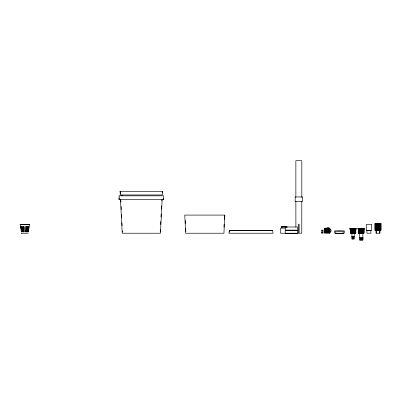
<?xml version="1.0" encoding="UTF-8"?>
<svg xmlns="http://www.w3.org/2000/svg" width="401" height="401" viewBox="0 0 401 401"><rect width="100%" height="100%" fill="white"/><g stroke="black" fill="none" stroke-linecap="round" stroke-linejoin="round"><path stroke-width="0.6" d="M26.025 230.109L25.94 231.813L26.697 231.813L26.812 229.542L26.055 229.542M26.05 231.813L26.155 230.109M26.175 231.813L26.291 229.542M26.281 228.976L26.396 226.71M26.466 231.813L26.581 229.542M26.656 230.109L26.571 231.813L26.702 229.542M26.697 228.976L26.812 226.71M160.23 232.089L160.355 229.598M160.606 224.61L160.766 221.492M160.986 217.131L161.142 214.014M161.397 209.026L161.553 205.908M161.809 200.926L161.869 199.678M162.22 192.821L162.28 191.573M162.154 199.668L160.455 233.227L122.2 233.227L120.501 199.668M162.565 191.573L162.39 194.976L120.26 194.976L120.089 191.573M223.948 227.232L224.099 224.199M224.344 219.342L224.53 215.698M119.172 199.508L119.313 197.738M27.463 227.843L27.569 226.71L28.145 226.71L27.93 228.976L27.358 228.976M27.288 231.813L27.504 229.542M27.559 228.976L27.769 226.71M27.463 231.813L27.679 229.542M27.734 228.976L27.945 226.71M28.025 230.109L27.814 231.813L28.456 231.813L28.757 229.542M28.301 227.843L28.441 226.71M28.035 231.813L28.311 229.542L28.571 229.542L28.291 231.813M28.381 228.976L28.656 226.71L28.917 226.71L28.636 228.976L28.697 226.71M28.075 231.813L28.351 229.542M28.286 230.675L28.436 229.542M28.666 227.843L28.817 226.71M28.832 228.976L29.398 224.725M330.038 231.968L329.722 233.227L324.62 233.227A7.865 7.865 0 0 1 324.62 228.129L329.722 228.129L330.038 229.387M229.377 232.209L229.583 231.192M119.809 191.573L162.846 191.573M121.508 195.322L122.3 195.322M20.05 224.445L29.684 224.445M20.05 224.725L29.684 224.725M21.353 226.71L20.877 226.71L21.153 228.976L21.413 228.976M22.386 226.71L21.759 226.71L21.975 228.976L22.601 228.976L22.441 227.277M26.286 226.71L26.917 226.71L26.802 228.976L26.17 228.976M327.306 227.412L328.735 227.412M285.151 228.129L280.515 228.129L280.515 233.227L298.555 233.227L298.555 224.159L299.121 224.159L299.121 233.227L301.778 233.227L301.813 201.137M349.371 228.41L356.74 228.41M357.577 228.41L364.945 228.41M20.902 228.976L20.336 224.725M23.9 228.976L23.268 228.976L23.153 226.71L23.784 226.71L23.87 228.41M349.371 228.976L356.74 228.976M357.577 228.976L364.945 228.976M350.218 229.121L355.887 229.121M358.429 229.121L364.098 229.121M350.504 229.262L355.607 229.262M358.71 229.262L363.812 229.262M350.218 229.402L355.887 229.402M358.429 229.402L364.098 229.402M20.977 229.542L21.313 231.813M22.657 229.542L22.025 229.542L22.24 231.813L22.867 231.813M23.935 229.542L23.213 229.542L23.323 231.813L24.01 231.813M350.504 229.542L355.607 229.542M358.71 229.542L363.812 229.542M350.218 229.688L355.887 229.688M358.429 229.688L364.098 229.688M351.251 229.828L352.078 229.828M355.176 229.828L355.607 229.828M358.71 229.828L359.141 229.828M361.762 229.828L362.238 229.828M363.065 229.828L363.381 229.828M350.218 229.968L355.887 229.968M358.429 229.968L364.098 229.968M321.572 230.109L322.985 230.109M350.504 230.109L355.607 230.109M358.71 230.109L363.812 230.109M350.218 230.254L355.887 230.254M358.429 230.254L364.098 230.254M229.522 230.435L272.449 230.435M350.504 230.395L355.607 230.395M358.71 230.395L363.812 230.395M366.925 230.395L370.89 230.395M231.171 230.455L270.805 230.455M350.218 230.535L355.887 230.535M358.429 230.535L364.098 230.535M229.683 230.68L272.289 230.68M321.427 230.675L323.126 230.675M350.504 230.675L355.607 230.675M358.71 230.675L363.812 230.675M350.218 230.821L355.887 230.821M358.429 230.821L364.098 230.821M351.251 230.961L352.078 230.961M358.76 230.961L359.141 230.961M361.762 230.961L362.238 230.961M363.065 230.961L363.381 230.961M336.604 231.101L342.274 231.101M350.218 231.101L355.887 231.101M358.429 231.101L364.098 231.101M321.427 231.247L323.126 231.247M350.504 231.247L355.607 231.247M358.71 231.247L363.812 231.247M350.218 231.387L355.887 231.387M358.429 231.387L364.098 231.387M350.504 231.527L355.607 231.527M358.71 231.527L363.812 231.527M350.218 231.668L355.887 231.668M358.429 231.668L364.098 231.668M21.719 231.813L21.438 229.542M351.251 231.813L352.078 231.813M358.76 231.813L359.141 231.813M361.762 231.813L362.238 231.813M363.065 231.813L363.381 231.813M350.218 231.953L355.887 231.953M358.429 231.953L364.098 231.953M122.516 232.089L122.365 230.846M321.286 232.094L323.271 232.094M350.504 232.094L355.607 232.094M358.71 232.094L363.812 232.094M350.218 232.234L355.887 232.234M358.429 232.234L364.098 232.234M321.286 232.38L323.271 232.38M350.504 232.38L355.607 232.38M358.71 232.38L363.812 232.38M350.218 232.52L355.887 232.52M358.429 232.52L364.098 232.52M350.504 232.66L355.607 232.66M358.71 232.66L363.812 232.66M350.218 232.801L355.887 232.801M358.429 232.801L364.098 232.801M351.251 232.946L352.078 232.946M358.76 232.946L359.141 232.946M361.762 232.946L362.238 232.946M363.065 232.946L363.381 232.946M350.218 233.086L355.887 233.086M358.429 233.086L364.098 233.086M21.469 233.227L28.265 233.227M321.572 233.227L322.985 233.227M350.504 233.227L355.607 233.227M358.71 233.227L363.812 233.227M336.604 233.372L342.274 233.372M335.472 233.512L343.406 233.512M350.504 233.512L355.607 233.512M358.71 233.512L363.812 233.512M351.637 236.344L354.469 236.344M351.637 236.911L354.469 236.911M351.637 237.477L354.469 237.477M359.356 237.477L363.166 237.477M351.637 238.044L354.469 238.044M359.356 238.044L363.166 238.044M351.637 238.61L354.469 238.61M359.356 238.61L363.166 238.61M351.923 239.176L354.188 239.176M359.356 239.176L363.166 239.176M359.356 239.743L363.166 239.743M359.642 240.314L362.885 240.314M20.917 226.71L21.068 227.843M21.298 229.542L21.448 230.675M21.699 229.542L21.839 230.675M21.343 228.41L21.138 226.71L21.373 228.976M22.185 226.71L22.401 228.976M22.456 229.542L22.667 231.813M21.96 226.71L22.175 228.976M22.225 229.542L22.441 231.813M163.387 198.325L163.483 199.508M185.312 220.555L185.468 223.588M185.713 228.45L185.869 231.482M120.375 191.573L120.501 194.069M120.786 199.678L120.912 202.169M121.132 206.535L121.287 209.653M121.543 214.635L121.698 217.753M121.954 222.74L122.11 225.858M23.679 226.71L23.794 228.976M23.734 229.542L23.849 231.813M23.443 229.542L23.559 231.813M23.263 226.71L23.378 228.976M23.318 229.542L23.433 231.813M379.958 230.535L379.958 233.227L375.993 233.227L375.993 230.535M379.677 223.593L379.677 233.227M379.662 223.593L379.662 224.159M379.662 224.445L379.662 225.011M379.662 225.292L379.662 225.858M379.662 226.144L379.662 226.71M379.662 226.996L379.662 227.562M379.662 227.843L379.662 228.41M379.662 228.695L379.662 229.262M379.662 229.542L379.662 230.109M379.461 223.312L379.461 223.593M379.461 224.159L379.461 224.445M379.461 225.011L379.461 225.292M379.461 225.858L379.461 226.144M379.461 226.71L379.461 226.996M379.461 227.562L379.461 227.843M379.461 228.41L379.461 228.695M379.461 229.262L379.461 229.542M379.461 230.109L379.461 230.535M378.118 223.593L378.118 224.159L380.87 224.159L380.87 223.593L375.08 223.593L375.08 224.159L377.832 224.159L377.832 223.593M376.489 223.312L376.489 223.593M376.489 224.159L376.489 224.445M376.489 225.011L376.489 225.292M376.489 225.858L376.489 226.144M376.489 226.71L376.489 226.996M376.489 227.562L376.489 227.843M376.489 228.41L376.489 228.695M376.489 229.262L376.489 229.542M376.489 230.109L376.489 230.535M376.288 223.593L376.273 233.227M370.89 230.675L370.89 233.227L366.925 233.227L366.925 230.675M362.885 233.512L362.885 237.477M359.642 233.512L359.642 237.477M354.188 233.512L354.188 236.344M351.923 233.512L351.923 236.344M343.096 230.961L343.096 233.227M335.782 230.961L335.782 233.227M328.735 228.976L328.735 229.262M327.306 228.976L327.306 229.262M301.813 197.402L301.813 160.686L295.863 160.686L295.863 197.402M295.903 227.182L295.863 201.137M285.236 226.996L285.236 230.109L297.422 230.109L297.422 226.996L281.221 226.996A8.085 8.085 0 0 1 287.171 226.996M286.775 226.996A8.085 6.997 90 0 0 281.622 226.996A8.085 6.997 -90 0 1 284.199 226.425L284.199 226.996M21.789 233.227L21.789 232.946L21.749 233.227M282.946 226.821A8.085 4.04 -90 0 1 285.682 226.996M283.552 226.821A8.085 2.09 -90 0 1 284.966 226.996M283.427 226.996A8.085 2.09 90 0 1 284.199 226.425M281.322 226.996A8.085 7.809 -90 0 1 287.071 226.996M282.71 226.996A8.085 4.04 90 0 1 285.447 226.821M282.093 226.996A8.085 5.714 90 0 1 286.299 226.996A8.085 5.714 -90 0 0 282.429 226.821M329.722 228.129A7.865 7.865 0 0 1 329.722 233.227M330.013 229.262A1.454 1.454 0 0 1 330.013 232.094M224.846 215.091L223.928 233.227L185.673 233.227L184.756 215.091L224.846 215.091M119.172 195.823L118.886 199.508L163.768 199.508L163.483 195.823L119.172 195.823M27.303 229.542L27.088 231.813L27.664 231.813L27.88 229.542L27.303 229.542M229.422 230.53L228.886 233.227L273.091 233.227L272.55 230.53L229.422 230.53M302.524 196.956L295.156 196.956L295.156 201.492L302.524 201.492L302.524 196.956M380.95 223.312L375 223.312L375 230.535L380.95 230.535L380.95 223.312M371.456 224.445L366.359 224.445L366.359 230.675L371.456 230.675L371.456 224.445M377.832 224.445L375.08 224.445L375.08 225.011L377.832 225.011L377.832 224.445M380.87 224.445L378.118 224.445L378.118 225.011L380.87 225.011L380.87 224.445M377.832 225.292L375.08 225.292L375.08 225.858L377.832 225.858L377.832 225.292M380.87 225.292L378.118 225.292L378.118 225.858L380.87 225.858L380.87 225.292M377.832 226.144L375.08 226.144L375.08 226.71L377.832 226.71L377.832 226.144M380.87 226.144L378.118 226.144L378.118 226.71L380.87 226.71L380.87 226.144M25.348 226.71L24.782 226.71L24.782 228.976L25.348 228.976L25.348 226.71M377.832 226.996L375.08 226.996L375.08 227.562L377.832 227.562L377.832 226.996M380.87 226.996L378.118 226.996L378.118 227.562L380.87 227.562L380.87 226.996M377.832 227.843L375.08 227.843L375.08 228.41L377.832 228.41L377.832 227.843M380.87 227.843L378.118 227.843L378.118 228.41L380.87 228.41L380.87 227.843M329.442 228.41L324.905 228.41L324.905 228.695L329.442 228.695L329.442 228.41M377.832 228.695L375.08 228.695L375.08 229.262L377.832 229.262L377.832 228.695M380.87 228.695L378.118 228.695L378.118 229.262L380.87 229.262L380.87 228.695M329.442 228.976L324.905 228.976L324.905 229.262L329.442 229.262L329.442 228.976M25.348 229.542L24.782 229.542L24.782 231.813L25.348 231.813L25.348 229.542M329.442 229.542L324.905 229.542L324.905 229.828L329.442 229.828L329.442 229.542M377.832 229.542L375.08 229.542L375.08 230.109L377.832 230.109L377.832 229.542M380.87 229.542L378.118 229.542L378.118 230.109L380.87 230.109L380.87 229.542M329.442 230.109L324.905 230.109L324.905 230.395L329.442 230.395L329.442 230.109M297.422 230.395L285.236 230.395L285.236 233.512L297.422 233.512L297.422 230.395M329.442 230.675L324.905 230.675L324.905 230.961L329.442 230.961L329.442 230.675M344.228 230.961L334.65 230.961L334.65 233.227L344.228 233.227L344.228 230.961M329.442 231.247L324.905 231.247L324.905 231.527L329.442 231.527L329.442 231.247M329.442 231.813L324.905 231.813L324.905 232.094L329.442 232.094L329.442 231.813M329.442 232.38L324.905 232.38L324.905 232.66L329.442 232.66L329.442 232.38"/></g></svg>
